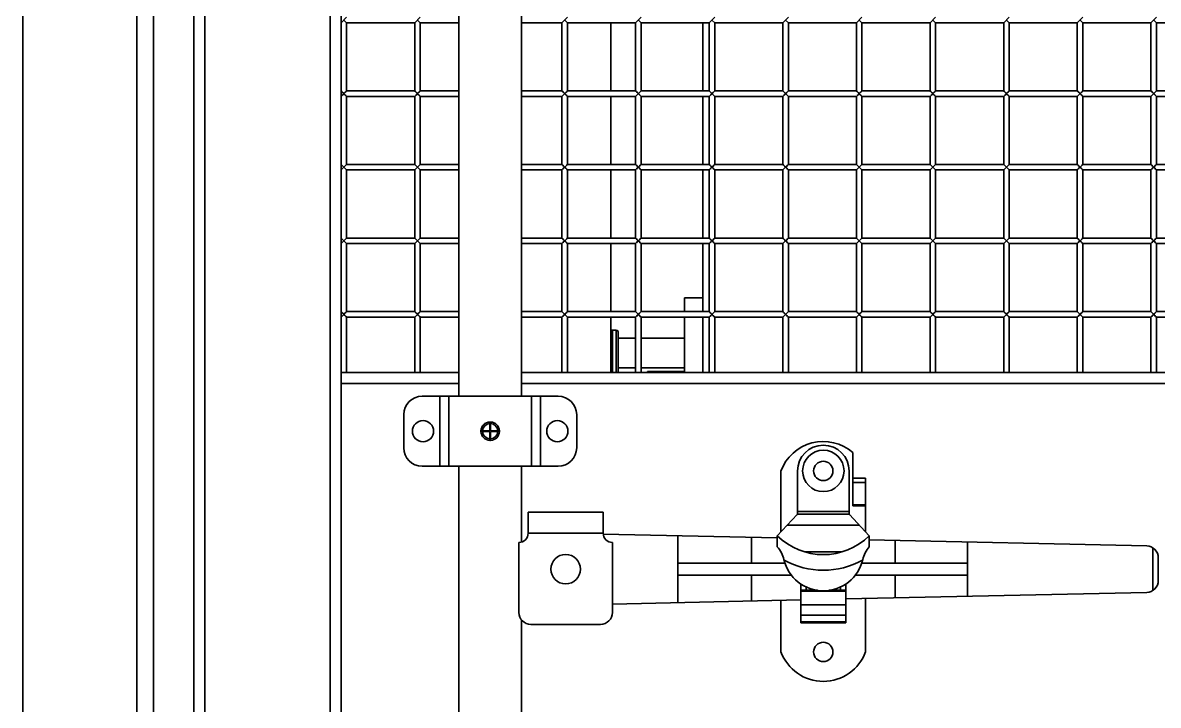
# Model space of a CAD drawing. Header units: millimetres. Extents: x 32496 to 166256, y 3504 to 23939.
# Drawn here: x 69484 to 70101, y 13479 to 13850 of the extents above; entities that cross this region are included whole.
import ezdxf

# ---------------------------------------------------------------- set-up
doc = ezdxf.new("R2010")
doc.units = ezdxf.units.MM
doc.layers.get('0').update_dxf_attribs({"lineweight": 35})

# ---------------------------------------------------------------- blocks, each defined once
blk = doc.blocks.new('8-1250')
at = {"linetype": 'Continuous'}
for p, q in [((-3562.63, -32152.29), (-3562.63, -34671.29)), ((-3500.63, -32152.29), (-3500.63, -34671.29)), ((-3491.63, -32232.29), (-3491.63, -34591.29)), ((-3469.63, -32251.79), (-3469.63, -34571.79)), ((-3463.63, -34571.79), (-3463.63, -32251.79)), ((-3395.63, -32251.79), (-3395.63, -34571.79)), ((-3325.63, -32393.79), (-3325.63, -33324.79)), ((-3291.63, -32393.79), (-3291.63, -33324.79)), ((-3389.63, -33311.79), (-3389.63, -32408.79)), ((-3389.63, -33121.79), (-3386.63, -33118.79)), ((-3386.63, -33121.79), (-3388.13, -33120.29)), ((-3349.63, -33121.79), (-3346.63, -33118.79)), ((-3346.63, -33121.79), (-3348.13, -33120.29)), ((-3269.63, -33121.79), (-3266.63, -33118.79)), ((-3266.63, -33121.79), (-3268.13, -33120.29)), ((-3229.63, -33121.79), (-3226.63, -33118.79)), ((-3226.63, -33121.79), (-3228.13, -33120.29)), ((-3189.63, -33121.79), (-3186.63, -33118.79)), ((-3186.63, -33121.79), (-3188.13, -33120.29)), ((-3149.63, -33121.79), (-3146.63, -33118.79)), ((-3146.63, -33121.79), (-3148.13, -33120.29)), ((-3109.63, -33121.79), (-3106.63, -33118.79)), ((-3106.63, -33121.79), (-3108.13, -33120.29)), ((-3069.63, -33121.79), (-3066.63, -33118.79)), ((-3066.63, -33121.79), (-3068.13, -33120.29)), ((-3029.63, -33121.79), (-3026.63, -33118.79)), ((-3026.63, -33121.79), (-3028.13, -33120.29)), ((-2989.63, -33121.79), (-2986.63, -33118.79)), ((-2986.63, -33121.79), (-2988.13, -33120.29)), ((-2949.63, -33121.79), (-2946.63, -33118.79)), ((-2946.63, -33121.79), (-2948.13, -33120.29)), ((-3386.63, -33121.79), (-3386.63, -33158.79)), ((-3386.63, -33121.79), (-3349.63, -33121.79)), ((-3349.63, -33121.79), (-3349.63, -33158.79)), ((-3346.63, -33121.79), (-3346.63, -33158.79)), ((-3346.63, -33121.79), (-3325.63, -33121.79)), ((-3291.63, -33121.79), (-3269.63, -33121.79)), ((-3269.63, -33121.79), (-3269.63, -33158.79)), ((-3266.63, -33121.79), (-3266.63, -33158.79)), ((-3266.63, -33121.79), (-3229.63, -33121.79)), ((-3243.13, -33158.79), (-3243.13, -33121.79)), ((-3229.63, -33121.79), (-3229.63, -33158.79)), ((-3226.63, -33121.79), (-3226.63, -33158.79)), ((-3226.63, -33121.79), (-3189.63, -33121.79)), ((-3193.13, -33121.79), (-3193.13, -33158.79)), ((-3189.63, -33121.79), (-3189.63, -33158.79)), ((-3186.63, -33121.79), (-3186.63, -33158.79)), ((-3186.63, -33121.79), (-3149.63, -33121.79)), ((-3149.63, -33121.79), (-3149.63, -33158.79)), ((-3146.63, -33121.79), (-3146.63, -33158.79)), ((-3146.63, -33121.79), (-3109.63, -33121.79)), ((-3109.63, -33121.79), (-3109.63, -33158.79)), ((-3106.63, -33121.79), (-3106.63, -33158.79)), ((-3106.63, -33121.79), (-3069.63, -33121.79)), ((-3069.63, -33121.79), (-3069.63, -33158.79)), ((-3066.63, -33121.79), (-3066.63, -33158.79)), ((-3066.63, -33121.79), (-3029.63, -33121.79)), ((-3029.63, -33121.79), (-3029.63, -33158.79)), ((-3026.63, -33121.79), (-3026.63, -33158.79)), ((-3026.63, -33121.79), (-2989.63, -33121.79)), ((-2989.63, -33121.79), (-2989.63, -33158.79)), ((-2986.63, -33121.79), (-2986.63, -33158.79)), ((-2986.63, -33121.79), (-2949.63, -33121.79)), ((-2949.63, -33121.79), (-2949.63, -33158.79)), ((-2946.63, -33121.79), (-2946.63, -33158.79)), ((-2946.63, -33121.79), (-2909.63, -33121.79)), ((-3389.63, -33161.79), (-3386.63, -33158.79)), ((-3389.63, -33158.79), (-3388.13, -33160.29)), ((-3386.63, -33161.79), (-3388.13, -33160.29)), ((-3386.63, -33158.79), (-3349.63, -33158.79)), ((-3386.63, -33161.79), (-3386.63, -33198.79)), ((-3386.63, -33161.79), (-3349.63, -33161.79)), ((-3349.63, -33161.79), (-3346.63, -33158.79)), ((-3349.63, -33158.79), (-3348.13, -33160.29)), ((-3349.63, -33161.79), (-3349.63, -33198.79)), ((-3346.63, -33161.79), (-3348.13, -33160.29)), ((-3346.63, -33158.79), (-3325.63, -33158.79)), ((-3346.63, -33161.79), (-3346.63, -33198.79)), ((-3346.63, -33161.79), (-3325.63, -33161.79)), ((-3291.63, -33158.79), (-3269.63, -33158.79)), ((-3291.63, -33161.79), (-3269.63, -33161.79)), ((-3269.63, -33161.79), (-3266.63, -33158.79)), ((-3269.63, -33158.79), (-3268.13, -33160.29)), ((-3269.63, -33161.79), (-3269.63, -33198.79)), ((-3266.63, -33161.79), (-3268.13, -33160.29)), ((-3266.63, -33158.79), (-3229.63, -33158.79)), ((-3266.63, -33161.79), (-3266.63, -33198.79)), ((-3266.63, -33161.79), (-3229.63, -33161.79)), ((-3243.13, -33198.79), (-3243.13, -33161.79)), ((-3229.63, -33161.79), (-3226.63, -33158.79)), ((-3229.63, -33158.79), (-3228.13, -33160.29)), ((-3229.63, -33161.79), (-3229.63, -33198.79)), ((-3226.63, -33161.79), (-3228.13, -33160.29)), ((-3226.63, -33158.79), (-3189.63, -33158.79)), ((-3226.63, -33161.79), (-3226.63, -33198.79)), ((-3226.63, -33161.79), (-3189.63, -33161.79)), ((-3193.13, -33161.79), (-3193.13, -33198.79)), ((-3189.63, -33161.79), (-3186.63, -33158.79)), ((-3189.63, -33158.79), (-3188.13, -33160.29)), ((-3189.63, -33161.79), (-3189.63, -33198.79)), ((-3186.63, -33161.79), (-3188.13, -33160.29)), ((-3186.63, -33158.79), (-3149.63, -33158.79)), ((-3186.63, -33161.79), (-3186.63, -33198.79)), ((-3186.63, -33161.79), (-3149.63, -33161.79)), ((-3149.63, -33161.79), (-3146.63, -33158.79)), ((-3149.63, -33158.79), (-3148.13, -33160.29)), ((-3149.63, -33161.79), (-3149.63, -33198.79)), ((-3146.63, -33161.79), (-3148.13, -33160.29)), ((-3146.63, -33158.79), (-3109.63, -33158.79)), ((-3146.63, -33161.79), (-3146.63, -33198.79)), ((-3146.63, -33161.79), (-3109.63, -33161.79)), ((-3109.63, -33161.79), (-3106.63, -33158.79)), ((-3109.63, -33158.79), (-3108.13, -33160.29)), ((-3109.63, -33161.79), (-3109.63, -33198.79)), ((-3106.63, -33161.79), (-3108.13, -33160.29)), ((-3106.63, -33158.79), (-3069.63, -33158.79)), ((-3106.63, -33161.79), (-3106.63, -33198.79)), ((-3106.63, -33161.79), (-3069.63, -33161.79)), ((-3069.63, -33161.79), (-3066.63, -33158.79)), ((-3069.63, -33158.79), (-3068.13, -33160.29)), ((-3069.63, -33161.79), (-3069.63, -33198.79)), ((-3066.63, -33161.79), (-3068.13, -33160.29)), ((-3066.63, -33158.79), (-3029.63, -33158.79)), ((-3066.63, -33161.79), (-3066.63, -33198.79)), ((-3066.63, -33161.79), (-3029.63, -33161.79)), ((-3029.63, -33161.79), (-3026.63, -33158.79)), ((-3029.63, -33158.79), (-3028.13, -33160.29)), ((-3029.63, -33161.79), (-3029.63, -33198.79)), ((-3026.63, -33161.79), (-3028.13, -33160.29)), ((-3026.63, -33158.79), (-2989.63, -33158.79)), ((-3026.63, -33161.79), (-3026.63, -33198.79)), ((-3026.63, -33161.79), (-2989.63, -33161.79)), ((-2989.63, -33161.79), (-2986.63, -33158.79)), ((-2989.63, -33158.79), (-2988.13, -33160.29)), ((-2989.63, -33161.79), (-2989.63, -33198.79)), ((-2986.63, -33161.79), (-2988.13, -33160.29)), ((-2986.63, -33158.79), (-2949.63, -33158.79)), ((-2986.63, -33161.79), (-2986.63, -33198.79)), ((-2986.63, -33161.79), (-2949.63, -33161.79)), ((-2949.63, -33161.79), (-2946.63, -33158.79)), ((-2949.63, -33158.79), (-2948.13, -33160.29)), ((-2949.63, -33161.79), (-2949.63, -33198.79)), ((-2946.63, -33161.79), (-2948.13, -33160.29)), ((-2946.63, -33158.79), (-2909.63, -33158.79)), ((-2946.63, -33161.79), (-2946.63, -33198.79)), ((-2946.63, -33161.79), (-2909.63, -33161.79)), ((-3389.63, -33201.79), (-3386.63, -33198.79)), ((-3389.63, -33198.79), (-3388.13, -33200.29)), ((-3386.63, -33201.79), (-3388.13, -33200.29)), ((-3386.63, -33198.79), (-3349.63, -33198.79)), ((-3349.63, -33201.79), (-3346.63, -33198.79)), ((-3349.63, -33198.79), (-3348.13, -33200.29)), ((-3346.63, -33201.79), (-3348.13, -33200.29)), ((-3346.63, -33198.79), (-3325.63, -33198.79)), ((-3291.63, -33198.79), (-3269.63, -33198.79)), ((-3269.63, -33201.79), (-3266.63, -33198.79)), ((-3269.63, -33198.79), (-3268.13, -33200.29)), ((-3266.63, -33201.79), (-3268.13, -33200.29)), ((-3266.63, -33198.79), (-3229.63, -33198.79)), ((-3229.63, -33201.79), (-3226.63, -33198.79)), ((-3229.63, -33198.79), (-3228.13, -33200.29)), ((-3226.63, -33201.79), (-3228.13, -33200.29)), ((-3226.63, -33198.79), (-3189.63, -33198.79)), ((-3189.63, -33201.79), (-3186.63, -33198.79)), ((-3189.63, -33198.79), (-3188.13, -33200.29)), ((-3186.63, -33201.79), (-3188.13, -33200.29)), ((-3186.63, -33198.79), (-3149.63, -33198.79)), ((-3149.63, -33201.79), (-3146.63, -33198.79)), ((-3149.63, -33198.79), (-3148.13, -33200.29)), ((-3146.63, -33201.79), (-3148.13, -33200.29)), ((-3146.63, -33198.79), (-3109.63, -33198.79)), ((-3109.63, -33201.79), (-3106.63, -33198.79)), ((-3109.63, -33198.79), (-3108.13, -33200.29)), ((-3106.63, -33201.79), (-3108.13, -33200.29)), ((-3106.63, -33198.79), (-3069.63, -33198.79)), ((-3069.63, -33201.79), (-3066.63, -33198.79)), ((-3069.63, -33198.79), (-3068.13, -33200.29)), ((-3066.63, -33201.79), (-3068.13, -33200.29)), ((-3066.63, -33198.79), (-3029.63, -33198.79)), ((-3029.63, -33201.79), (-3026.63, -33198.79)), ((-3029.63, -33198.79), (-3028.13, -33200.29)), ((-3026.63, -33201.79), (-3028.13, -33200.29)), ((-3026.63, -33198.79), (-2989.63, -33198.79)), ((-2989.63, -33201.79), (-2986.63, -33198.79)), ((-2989.63, -33198.79), (-2988.13, -33200.29)), ((-2986.63, -33201.79), (-2988.13, -33200.29)), ((-2986.63, -33198.79), (-2949.63, -33198.79)), ((-2949.63, -33201.79), (-2946.63, -33198.79)), ((-2949.63, -33198.79), (-2948.13, -33200.29)), ((-2946.63, -33201.79), (-2948.13, -33200.29)), ((-2946.63, -33198.79), (-2909.63, -33198.79)), ((-3386.63, -33201.79), (-3386.63, -33238.79)), ((-3386.63, -33201.79), (-3349.63, -33201.79)), ((-3349.63, -33201.79), (-3349.63, -33238.79)), ((-3346.63, -33201.79), (-3346.63, -33238.79)), ((-3346.63, -33201.79), (-3325.63, -33201.79)), ((-3291.63, -33201.79), (-3269.63, -33201.79)), ((-3269.63, -33201.79), (-3269.63, -33238.79)), ((-3266.63, -33201.79), (-3266.63, -33238.79)), ((-3266.63, -33201.79), (-3229.63, -33201.79)), ((-3243.13, -33238.79), (-3243.13, -33201.79)), ((-3229.63, -33201.79), (-3229.63, -33238.79)), ((-3226.63, -33201.79), (-3226.63, -33238.79)), ((-3226.63, -33201.79), (-3189.63, -33201.79)), ((-3193.13, -33201.79), (-3193.13, -33238.79)), ((-3189.63, -33201.79), (-3189.63, -33238.79)), ((-3186.63, -33201.79), (-3186.63, -33238.79)), ((-3186.63, -33201.79), (-3149.63, -33201.79)), ((-3149.63, -33201.79), (-3149.63, -33238.79)), ((-3146.63, -33201.79), (-3146.63, -33238.79)), ((-3146.63, -33201.79), (-3109.63, -33201.79)), ((-3109.63, -33201.79), (-3109.63, -33238.79)), ((-3106.63, -33201.79), (-3106.63, -33238.79)), ((-3106.63, -33201.79), (-3069.63, -33201.79)), ((-3069.63, -33201.79), (-3069.63, -33238.79)), ((-3066.63, -33201.79), (-3066.63, -33238.79)), ((-3066.63, -33201.79), (-3029.63, -33201.79)), ((-3029.63, -33201.79), (-3029.63, -33238.79)), ((-3026.63, -33201.79), (-3026.63, -33238.79)), ((-3026.63, -33201.79), (-2989.63, -33201.79)), ((-2989.63, -33201.79), (-2989.63, -33238.79)), ((-2986.63, -33201.79), (-2986.63, -33238.79)), ((-2986.63, -33201.79), (-2949.63, -33201.79)), ((-2949.63, -33201.79), (-2949.63, -33238.79)), ((-2946.63, -33201.79), (-2946.63, -33238.79)), ((-2946.63, -33201.79), (-2909.63, -33201.79)), ((-3389.63, -33241.79), (-3386.63, -33238.79)), ((-3389.63, -33238.79), (-3388.13, -33240.29)), ((-3386.63, -33241.79), (-3388.13, -33240.29)), ((-3386.63, -33238.79), (-3349.63, -33238.79)), ((-3386.63, -33241.79), (-3386.63, -33278.79)), ((-3386.63, -33241.79), (-3349.63, -33241.79)), ((-3349.63, -33241.79), (-3346.63, -33238.79)), ((-3349.63, -33238.79), (-3348.13, -33240.29)), ((-3349.63, -33241.79), (-3349.63, -33278.79)), ((-3346.63, -33241.79), (-3348.13, -33240.29)), ((-3346.63, -33238.79), (-3325.63, -33238.79)), ((-3346.63, -33241.79), (-3346.63, -33278.79)), ((-3346.63, -33241.79), (-3325.63, -33241.79)), ((-3291.63, -33238.79), (-3269.63, -33238.79)), ((-3291.63, -33241.79), (-3269.63, -33241.79)), ((-3269.63, -33241.79), (-3266.63, -33238.79)), ((-3269.63, -33238.79), (-3268.13, -33240.29)), ((-3269.63, -33241.79), (-3269.63, -33278.79)), ((-3266.63, -33241.79), (-3268.13, -33240.29)), ((-3266.63, -33238.79), (-3229.63, -33238.79)), ((-3266.63, -33241.79), (-3266.63, -33278.79)), ((-3266.63, -33241.79), (-3229.63, -33241.79)), ((-3243.13, -33278.79), (-3243.13, -33241.79)), ((-3229.63, -33241.79), (-3226.63, -33238.79)), ((-3229.63, -33238.79), (-3228.13, -33240.29)), ((-3229.63, -33241.79), (-3229.63, -33278.79)), ((-3226.63, -33241.79), (-3228.13, -33240.29)), ((-3226.63, -33238.79), (-3189.63, -33238.79)), ((-3226.63, -33241.79), (-3226.63, -33278.79)), ((-3226.63, -33241.79), (-3189.63, -33241.79)), ((-3193.13, -33241.79), (-3193.13, -33278.79)), ((-3189.63, -33241.79), (-3186.63, -33238.79)), ((-3189.63, -33238.79), (-3188.13, -33240.29)), ((-3189.63, -33241.79), (-3189.63, -33278.79)), ((-3186.63, -33241.79), (-3188.13, -33240.29)), ((-3186.63, -33238.79), (-3149.63, -33238.79)), ((-3186.63, -33241.79), (-3186.63, -33278.79)), ((-3186.63, -33241.79), (-3149.63, -33241.79)), ((-3149.63, -33241.79), (-3146.63, -33238.79)), ((-3149.63, -33238.79), (-3148.13, -33240.29)), ((-3149.63, -33241.79), (-3149.63, -33278.79)), ((-3146.63, -33241.79), (-3148.13, -33240.29)), ((-3146.63, -33238.79), (-3109.63, -33238.79)), ((-3146.63, -33241.79), (-3146.63, -33278.79)), ((-3146.63, -33241.79), (-3109.63, -33241.79)), ((-3109.63, -33241.79), (-3106.63, -33238.79)), ((-3109.63, -33238.79), (-3108.13, -33240.29)), ((-3109.63, -33241.79), (-3109.63, -33278.79)), ((-3106.63, -33241.79), (-3108.13, -33240.29)), ((-3106.63, -33238.79), (-3069.63, -33238.79)), ((-3106.63, -33241.79), (-3106.63, -33278.79)), ((-3106.63, -33241.79), (-3069.63, -33241.79)), ((-3069.63, -33241.79), (-3066.63, -33238.79)), ((-3069.63, -33238.79), (-3068.13, -33240.29)), ((-3069.63, -33241.79), (-3069.63, -33278.79)), ((-3066.63, -33241.79), (-3068.13, -33240.29)), ((-3066.63, -33238.79), (-3029.63, -33238.79)), ((-3066.63, -33241.79), (-3066.63, -33278.79)), ((-3066.63, -33241.79), (-3029.63, -33241.79)), ((-3029.63, -33241.79), (-3026.63, -33238.79)), ((-3029.63, -33238.79), (-3028.13, -33240.29)), ((-3029.63, -33241.79), (-3029.63, -33278.79)), ((-3026.63, -33241.79), (-3028.13, -33240.29)), ((-3026.63, -33238.79), (-2989.63, -33238.79)), ((-3026.63, -33241.79), (-3026.63, -33278.79)), ((-3026.63, -33241.79), (-2989.63, -33241.79)), ((-2989.63, -33241.79), (-2986.63, -33238.79)), ((-2989.63, -33238.79), (-2988.13, -33240.29)), ((-2989.63, -33241.79), (-2989.63, -33278.79)), ((-2986.63, -33241.79), (-2988.13, -33240.29)), ((-2986.63, -33238.79), (-2949.63, -33238.79)), ((-2986.63, -33241.79), (-2986.63, -33278.79)), ((-2986.63, -33241.79), (-2949.63, -33241.79)), ((-2949.63, -33241.79), (-2946.63, -33238.79)), ((-2949.63, -33238.79), (-2948.13, -33240.29)), ((-2949.63, -33241.79), (-2949.63, -33278.79)), ((-2946.63, -33241.79), (-2948.13, -33240.29)), ((-2946.63, -33238.79), (-2909.63, -33238.79)), ((-2946.63, -33241.79), (-2946.63, -33278.79)), ((-2946.63, -33241.79), (-2909.63, -33241.79)), ((-3203.13, -33271.29), (-3203.13, -33278.79)), ((-3203.13, -33271.29), (-3193.13, -33271.29)), ((-3389.63, -33281.79), (-3386.63, -33278.79)), ((-3389.63, -33278.79), (-3388.13, -33280.29)), ((-3386.63, -33281.79), (-3388.13, -33280.29)), ((-3386.63, -33278.79), (-3349.63, -33278.79)), ((-3349.63, -33281.79), (-3346.63, -33278.79)), ((-3349.63, -33278.79), (-3348.13, -33280.29)), ((-3346.63, -33281.79), (-3348.13, -33280.29)), ((-3346.63, -33278.79), (-3325.63, -33278.79)), ((-3291.63, -33278.79), (-3269.63, -33278.79)), ((-3269.63, -33281.79), (-3266.63, -33278.79)), ((-3269.63, -33278.79), (-3268.13, -33280.29)), ((-3266.63, -33281.79), (-3268.13, -33280.29)), ((-3266.63, -33278.79), (-3229.63, -33278.79)), ((-3229.63, -33281.79), (-3226.63, -33278.79)), ((-3229.63, -33278.79), (-3228.13, -33280.29)), ((-3226.63, -33281.79), (-3228.13, -33280.29)), ((-3226.63, -33278.79), (-3189.63, -33278.79)), ((-3189.63, -33281.79), (-3186.63, -33278.79)), ((-3189.63, -33278.79), (-3188.13, -33280.29)), ((-3186.63, -33281.79), (-3188.13, -33280.29)), ((-3186.63, -33278.79), (-3149.63, -33278.79)), ((-3149.63, -33281.79), (-3146.63, -33278.79)), ((-3149.63, -33278.79), (-3148.13, -33280.29)), ((-3146.63, -33281.79), (-3148.13, -33280.29)), ((-3146.63, -33278.79), (-3109.63, -33278.79)), ((-3109.63, -33281.79), (-3106.63, -33278.79)), ((-3109.63, -33278.79), (-3108.13, -33280.29)), ((-3106.63, -33281.79), (-3108.13, -33280.29)), ((-3106.63, -33278.79), (-3069.63, -33278.79)), ((-3069.63, -33281.79), (-3066.63, -33278.79)), ((-3069.63, -33278.79), (-3068.13, -33280.29)), ((-3066.63, -33281.79), (-3068.13, -33280.29)), ((-3066.63, -33278.79), (-3029.63, -33278.79)), ((-3029.63, -33281.79), (-3026.63, -33278.79)), ((-3029.63, -33278.79), (-3028.13, -33280.29)), ((-3026.63, -33281.79), (-3028.13, -33280.29)), ((-3026.63, -33278.79), (-2989.63, -33278.79)), ((-2989.63, -33281.79), (-2986.63, -33278.79)), ((-2989.63, -33278.79), (-2988.13, -33280.29)), ((-2986.63, -33281.79), (-2988.13, -33280.29)), ((-2986.63, -33278.79), (-2949.63, -33278.79)), ((-2949.63, -33281.79), (-2946.63, -33278.79)), ((-2949.63, -33278.79), (-2948.13, -33280.29)), ((-2946.63, -33281.79), (-2948.13, -33280.29)), ((-2946.63, -33278.79), (-2909.63, -33278.79)), ((-3386.63, -33281.79), (-3386.63, -33311.79)), ((-3386.63, -33281.79), (-3349.63, -33281.79)), ((-3349.63, -33281.79), (-3349.63, -33311.79)), ((-3346.63, -33281.79), (-3346.63, -33311.79)), ((-3346.63, -33281.79), (-3325.63, -33281.79)), ((-3291.63, -33281.79), (-3269.63, -33281.79)), ((-3269.63, -33281.79), (-3269.63, -33311.79)), ((-3266.63, -33281.79), (-3266.63, -33311.79)), ((-3266.63, -33281.79), (-3229.63, -33281.79)), ((-3243.13, -33311.79), (-3243.13, -33281.79)), ((-3229.63, -33281.79), (-3229.63, -33311.79)), ((-3226.63, -33281.79), (-3226.63, -33311.79)), ((-3226.63, -33281.79), (-3189.63, -33281.79)), ((-3203.13, -33281.79), (-3203.13, -33311.79)), ((-3193.13, -33281.79), (-3193.13, -33311.79)), ((-3189.63, -33281.79), (-3189.63, -33311.79)), ((-3186.63, -33281.79), (-3186.63, -33311.79)), ((-3186.63, -33281.79), (-3149.63, -33281.79)), ((-3149.63, -33281.79), (-3149.63, -33311.79)), ((-3146.63, -33281.79), (-3146.63, -33311.79)), ((-3146.63, -33281.79), (-3109.63, -33281.79)), ((-3109.63, -33281.79), (-3109.63, -33311.79)), ((-3106.63, -33281.79), (-3106.63, -33311.79)), ((-3106.63, -33281.79), (-3069.63, -33281.79)), ((-3069.63, -33281.79), (-3069.63, -33311.79)), ((-3066.63, -33281.79), (-3066.63, -33311.79)), ((-3066.63, -33281.79), (-3029.63, -33281.79)), ((-3029.63, -33281.79), (-3029.63, -33311.79)), ((-3026.63, -33281.79), (-3026.63, -33311.79)), ((-3026.63, -33281.79), (-2989.63, -33281.79)), ((-2989.63, -33281.79), (-2989.63, -33311.79)), ((-2986.63, -33281.79), (-2986.63, -33311.79)), ((-2986.63, -33281.79), (-2949.63, -33281.79)), ((-2949.63, -33281.79), (-2949.63, -33311.79)), ((-2946.63, -33281.79), (-2946.63, -33311.79)), ((-2946.63, -33281.79), (-2909.63, -33281.79)), ((-3242.13, -33288.79), (-3242.13, -33311.79)), ((-3240.13, -33288.79), (-3242.13, -33288.79)), ((-3240.13, -33288.79), (-3240.13, -33311.79)), ((-3239.13, -33311.79), (-3239.13, -33289.79)), ((-3229.63, -33293.29), (-3239.13, -33293.29)), ((-3203.13, -33293.29), (-3226.63, -33293.29)), ((-3389.63, -33511.79), (-3389.63, -33311.79)), ((-3325.63, -33311.79), (-3389.63, -33311.79)), ((-2665.63, -33311.79), (-3291.63, -33311.79)), ((-3229.63, -33309.29), (-3239.13, -33309.29)), ((-3203.13, -33309.29), (-3226.63, -33309.29)), ((-3223.13, -33311.29), (-3223.13, -33311.79)), ((-3223.13, -33311.29), (-3203.13, -33311.29)), ((-3389.63, -33317.79), (-3325.63, -33317.79)), ((-3291.63, -33317.79), (-2665.63, -33317.79)), ((-3345.63, -33324.79), (-3271.63, -33324.79)), ((-3335.93, -33324.79), (-3335.93, -33362.79)), ((-3331.13, -33324.79), (-3331.13, -33362.79)), ((-3286.13, -33362.79), (-3286.13, -33324.79)), ((-3281.33, -33362.79), (-3281.33, -33324.79)), ((-3355.63, -33352.79), (-3355.63, -33334.79)), ((-3261.63, -33352.79), (-3261.63, -33334.79)), ((-3308.88, -33343.54), (-3308.88, -33338.8)), ((-3308.38, -33338.8), (-3308.38, -33343.54)), ((-3313.62, -33343.54), (-3308.88, -33343.54)), ((-3313.62, -33344.04), (-3308.88, -33344.04)), ((-3308.88, -33348.78), (-3308.88, -33344.04)), ((-3308.38, -33343.54), (-3303.63, -33343.54)), ((-3308.38, -33344.04), (-3308.38, -33348.78)), ((-3308.38, -33344.04), (-3303.63, -33344.04)), ((-3111.63, -33384.39), (-3111.63, -33355.34)), ((-3345.63, -33362.79), (-3271.63, -33362.79)), ((-3325.63, -33362.79), (-3325.63, -34431.79)), ((-3291.63, -33362.79), (-3291.63, -33404.29)), ((-3150.63, -33365.45), (-3150.63, -33398.47)), ((-3141.63, -33389.08), (-3141.63, -33365.39)), ((-3113.63, -33365.39), (-3113.63, -33389.08)), ((-3104.63, -33369.39), (-3111.63, -33369.39)), ((-3104.63, -33371.61), (-3111.63, -33371.61)), ((-3104.63, -33398.47), (-3104.63, -33369.39)), ((-3104.63, -33383.78), (-3111.63, -33383.78)), ((-3111.63, -33384.39), (-3104.63, -33384.39)), ((-3288.03, -33399.29), (-3288.03, -33387.79)), ((-3247.23, -33387.79), (-3288.03, -33387.79)), ((-3247.23, -33387.79), (-3247.23, -33399.29)), ((-3152.63, -33400.59), (-3141.81, -33389.08)), ((-3141.63, -33389.08), (-3141.81, -33389.08)), ((-3113.63, -33387.39), (-3141.63, -33387.39)), ((-3113.63, -33388.89), (-3141.63, -33388.89)), ((-3113.45, -33389.08), (-3113.63, -33389.08)), ((-3102.63, -33400.59), (-3113.45, -33389.08)), ((-3147.27, -33394.89), (-3107.99, -33394.89)), ((-3293.03, -33404.29), (-3293.03, -33442.29)), ((-3288.03, -33399.29), (-3247.23, -33399.29)), ((-3247.18, -33399.72), (-3152.63, -33401.78)), ((-3242.23, -33404.29), (-3242.23, -33442.29)), ((-3206.63, -33436.97), (-3206.63, -33400.61)), ((-3166.63, -33415.59), (-3166.63, -33401.48)), ((-3152.63, -33400.59), (-3152.63, -33406.61)), ((-3102.63, -33400.59), (-3102.63, -33406.61)), ((-3102.63, -33402.87), (-2951.89, -33406.15)), ((-3088.63, -33415.59), (-3088.63, -33403.18)), ((-3049.33, -33433.55), (-3049.33, -33404.03)), ((-3117.42, -33409.39), (-3137.84, -33409.39)), ((-2948.63, -33407.13), (-2948.63, -33430.45)), ((-3206.63, -33415.59), (-3148.4, -33415.59)), ((-3106.85, -33415.59), (-3049.33, -33415.59)), ((-2945.63, -33425.03), (-2945.63, -33412.55)), ((-3144.98, -33421.99), (-3206.63, -33421.99)), ((-3166.63, -33436.1), (-3166.63, -33421.99)), ((-3049.33, -33421.99), (-3110.27, -33421.99)), ((-3088.63, -33434.4), (-3088.63, -33421.99)), ((-3139.88, -33447.93), (-3139.88, -33426.78)), ((-3136.88, -33430.29), (-3136.88, -33428.48)), ((-3118.38, -33428.48), (-3118.38, -33430.29)), ((-3115.38, -33447.93), (-3115.38, -33426.78)), ((-3139.88, -33430.29), (-3130.75, -33430.29)), ((-3139.88, -33430.79), (-3115.38, -33430.79)), ((-3124.51, -33430.29), (-3115.38, -33430.29)), ((-3115.38, -33434.98), (-2951.89, -33431.43)), ((-3104.63, -33463.73), (-3104.63, -33434.75)), ((-3242.23, -33437.75), (-3139.88, -33435.52)), ((-3150.63, -33435.75), (-3150.63, -33463.73)), ((-3115.38, -33438.1), (-3139.88, -33438.1)), ((-3291.63, -33446.27), (-3291.63, -34431.79)), ((-3139.88, -33443.74), (-3115.38, -33443.74)), ((-3115.38, -33447.46), (-3139.88, -33447.46)), ((-3286.53, -33448.79), (-3248.73, -33448.79)), ((-3139.88, -33447.93), (-3115.38, -33447.93))]:
    blk.add_line(p, q, dxfattribs=at)
for points in [[(-3389.51, -33158.9), (-3389.2, -33159.22), (-3388.71, -33159.71), (-3387.54, -33160.88)], [(-3388.13, -33160.29), (-3388.72, -33160.88), (-3389.19, -33161.35)], [(-3388.13, -33160.29), (-3387.54, -33159.7), (-3387.07, -33159.23), (-3386.74, -33158.9)], [(-3386.74, -33161.67), (-3387.07, -33161.35), (-3387.54, -33160.88)], [(-3349.51, -33158.9), (-3349.2, -33159.22), (-3348.71, -33159.71), (-3347.54, -33160.88)], [(-3348.13, -33160.29), (-3348.72, -33160.88), (-3349.19, -33161.35)], [(-3348.13, -33160.29), (-3347.54, -33159.7), (-3347.07, -33159.23), (-3346.74, -33158.9)], [(-3346.74, -33161.67), (-3347.07, -33161.35), (-3347.54, -33160.88)], [(-3269.51, -33158.9), (-3269.2, -33159.22), (-3268.71, -33159.71), (-3267.54, -33160.88)], [(-3268.13, -33160.29), (-3268.72, -33160.88), (-3269.19, -33161.35)], [(-3268.13, -33160.29), (-3267.54, -33159.7), (-3267.07, -33159.23), (-3266.74, -33158.9)], [(-3266.74, -33161.67), (-3267.07, -33161.35), (-3267.54, -33160.88)], [(-3229.51, -33158.9), (-3229.2, -33159.22), (-3228.71, -33159.71), (-3227.54, -33160.88)], [(-3228.13, -33160.29), (-3228.72, -33160.88), (-3229.19, -33161.35)], [(-3228.13, -33160.29), (-3227.54, -33159.7), (-3227.07, -33159.23), (-3226.74, -33158.9)], [(-3226.74, -33161.67), (-3227.07, -33161.35), (-3227.54, -33160.88)], [(-3189.51, -33158.9), (-3189.2, -33159.22), (-3188.71, -33159.71), (-3187.54, -33160.88)], [(-3188.13, -33160.29), (-3188.72, -33160.88), (-3189.19, -33161.35)], [(-3188.13, -33160.29), (-3187.54, -33159.7), (-3187.07, -33159.23), (-3186.74, -33158.9)], [(-3186.74, -33161.67), (-3187.07, -33161.35), (-3187.54, -33160.88)], [(-3149.51, -33158.9), (-3149.2, -33159.22), (-3148.71, -33159.71), (-3147.54, -33160.88)], [(-3148.13, -33160.29), (-3148.72, -33160.88), (-3149.19, -33161.35)], [(-3148.13, -33160.29), (-3147.54, -33159.7), (-3147.07, -33159.23), (-3146.74, -33158.9)], [(-3146.74, -33161.67), (-3147.07, -33161.35), (-3147.54, -33160.88)], [(-3109.51, -33158.9), (-3109.2, -33159.22), (-3108.71, -33159.71), (-3107.54, -33160.88)], [(-3108.13, -33160.29), (-3108.72, -33160.88), (-3109.19, -33161.35)], [(-3108.13, -33160.29), (-3107.54, -33159.7), (-3107.07, -33159.23), (-3106.74, -33158.9)], [(-3106.74, -33161.67), (-3107.07, -33161.35), (-3107.54, -33160.88)], [(-3069.51, -33158.9), (-3069.2, -33159.22), (-3068.71, -33159.71), (-3067.54, -33160.88)], [(-3068.13, -33160.29), (-3068.72, -33160.88), (-3069.19, -33161.35)], [(-3068.13, -33160.29), (-3067.54, -33159.7), (-3067.07, -33159.23), (-3066.74, -33158.9)], [(-3066.74, -33161.67), (-3067.07, -33161.35), (-3067.54, -33160.88)], [(-3029.51, -33158.9), (-3029.2, -33159.22), (-3028.71, -33159.71), (-3027.54, -33160.88)], [(-3028.13, -33160.29), (-3028.72, -33160.88), (-3029.19, -33161.35)], [(-3028.13, -33160.29), (-3027.54, -33159.7), (-3027.07, -33159.23), (-3026.74, -33158.9)], [(-3026.74, -33161.67), (-3027.07, -33161.35), (-3027.54, -33160.88)], [(-2989.51, -33158.9), (-2989.2, -33159.22), (-2988.71, -33159.71), (-2987.54, -33160.88)], [(-2988.13, -33160.29), (-2988.72, -33160.88), (-2989.19, -33161.35)], [(-2988.13, -33160.29), (-2987.54, -33159.7), (-2987.07, -33159.23), (-2986.74, -33158.9)], [(-2986.74, -33161.67), (-2987.07, -33161.35), (-2987.54, -33160.88)], [(-2949.51, -33158.9), (-2949.2, -33159.22), (-2948.71, -33159.71), (-2947.54, -33160.88)], [(-2948.13, -33160.29), (-2948.72, -33160.88), (-2949.19, -33161.35)], [(-2948.13, -33160.29), (-2947.54, -33159.7), (-2947.07, -33159.23), (-2946.74, -33158.9)], [(-2946.74, -33161.67), (-2947.07, -33161.35), (-2947.54, -33160.88)], [(-3389.51, -33198.9), (-3389.2, -33199.22), (-3388.71, -33199.71), (-3387.54, -33200.88)], [(-3388.13, -33200.29), (-3388.72, -33200.88), (-3389.19, -33201.35)], [(-3388.13, -33200.29), (-3387.54, -33199.7), (-3387.07, -33199.23), (-3386.74, -33198.9)], [(-3349.51, -33198.9), (-3349.2, -33199.22), (-3348.71, -33199.71), (-3347.54, -33200.88)], [(-3348.13, -33200.29), (-3348.72, -33200.88), (-3349.19, -33201.35)], [(-3348.13, -33200.29), (-3347.54, -33199.7), (-3347.07, -33199.23), (-3346.74, -33198.9)], [(-3269.51, -33198.9), (-3269.2, -33199.22), (-3268.71, -33199.71), (-3267.54, -33200.88)], [(-3268.13, -33200.29), (-3268.72, -33200.88), (-3269.19, -33201.35)], [(-3268.13, -33200.29), (-3267.54, -33199.7), (-3267.07, -33199.23), (-3266.74, -33198.9)], [(-3229.51, -33198.9), (-3229.2, -33199.22), (-3228.71, -33199.71), (-3227.54, -33200.88)], [(-3228.13, -33200.29), (-3228.72, -33200.88), (-3229.19, -33201.35)], [(-3228.13, -33200.29), (-3227.54, -33199.7), (-3227.07, -33199.23), (-3226.74, -33198.9)], [(-3189.51, -33198.9), (-3189.2, -33199.22), (-3188.71, -33199.71), (-3187.54, -33200.88)], [(-3188.13, -33200.29), (-3188.72, -33200.88), (-3189.19, -33201.35)], [(-3188.13, -33200.29), (-3187.54, -33199.7), (-3187.07, -33199.23), (-3186.74, -33198.9)], [(-3149.51, -33198.9), (-3149.2, -33199.22), (-3148.71, -33199.71), (-3147.54, -33200.88)], [(-3148.13, -33200.29), (-3148.72, -33200.88), (-3149.19, -33201.35)], [(-3148.13, -33200.29), (-3147.54, -33199.7), (-3147.07, -33199.23), (-3146.74, -33198.9)], [(-3109.51, -33198.9), (-3109.2, -33199.22), (-3108.71, -33199.71), (-3107.54, -33200.88)], [(-3108.13, -33200.29), (-3108.72, -33200.88), (-3109.19, -33201.35)], [(-3108.13, -33200.29), (-3107.54, -33199.7), (-3107.07, -33199.23), (-3106.74, -33198.9)], [(-3069.51, -33198.9), (-3069.2, -33199.22), (-3068.71, -33199.71), (-3067.54, -33200.88)], [(-3068.13, -33200.29), (-3068.72, -33200.88), (-3069.19, -33201.35)], [(-3068.13, -33200.29), (-3067.54, -33199.7), (-3067.07, -33199.23), (-3066.74, -33198.9)], [(-3029.51, -33198.9), (-3029.2, -33199.22), (-3028.71, -33199.71), (-3027.54, -33200.88)], [(-3028.13, -33200.29), (-3028.72, -33200.88), (-3029.19, -33201.35)], [(-3028.13, -33200.29), (-3027.54, -33199.7), (-3027.07, -33199.23), (-3026.74, -33198.9)], [(-2989.51, -33198.9), (-2989.2, -33199.22), (-2988.71, -33199.71), (-2987.54, -33200.88)], [(-2988.13, -33200.29), (-2988.72, -33200.88), (-2989.19, -33201.35)], [(-2988.13, -33200.29), (-2987.54, -33199.7), (-2987.07, -33199.23), (-2986.74, -33198.9)], [(-2949.51, -33198.9), (-2949.2, -33199.22), (-2948.71, -33199.71), (-2947.54, -33200.88)], [(-2948.13, -33200.29), (-2948.72, -33200.88), (-2949.19, -33201.35)], [(-2948.13, -33200.29), (-2947.54, -33199.7), (-2947.07, -33199.23), (-2946.74, -33198.9)], [(-3386.74, -33201.67), (-3387.07, -33201.35), (-3387.54, -33200.88)], [(-3346.74, -33201.67), (-3347.07, -33201.35), (-3347.54, -33200.88)], [(-3266.74, -33201.67), (-3267.07, -33201.35), (-3267.54, -33200.88)], [(-3226.74, -33201.67), (-3227.07, -33201.35), (-3227.54, -33200.88)], [(-3186.74, -33201.67), (-3187.07, -33201.35), (-3187.54, -33200.88)], [(-3146.74, -33201.67), (-3147.07, -33201.35), (-3147.54, -33200.88)], [(-3106.74, -33201.67), (-3107.07, -33201.35), (-3107.54, -33200.88)], [(-3066.74, -33201.67), (-3067.07, -33201.35), (-3067.54, -33200.88)], [(-3026.74, -33201.67), (-3027.07, -33201.35), (-3027.54, -33200.88)], [(-2986.74, -33201.67), (-2987.07, -33201.35), (-2987.54, -33200.88)], [(-2946.74, -33201.67), (-2947.07, -33201.35), (-2947.54, -33200.88)], [(-3389.51, -33238.9), (-3389.2, -33239.22), (-3388.71, -33239.71), (-3387.54, -33240.88)], [(-3388.13, -33240.29), (-3388.72, -33240.88), (-3389.19, -33241.35)], [(-3388.13, -33240.29), (-3387.54, -33239.7), (-3387.07, -33239.23), (-3386.74, -33238.9)], [(-3386.74, -33241.67), (-3387.07, -33241.35), (-3387.54, -33240.88)], [(-3349.51, -33238.9), (-3349.2, -33239.22), (-3348.71, -33239.71), (-3347.54, -33240.88)], [(-3348.13, -33240.29), (-3348.72, -33240.88), (-3349.19, -33241.35)], [(-3348.13, -33240.29), (-3347.54, -33239.7), (-3347.07, -33239.23), (-3346.74, -33238.9)], [(-3346.74, -33241.67), (-3347.07, -33241.35), (-3347.54, -33240.88)], [(-3269.51, -33238.9), (-3269.2, -33239.22), (-3268.71, -33239.71), (-3267.54, -33240.88)], [(-3268.13, -33240.29), (-3268.72, -33240.88), (-3269.19, -33241.35)], [(-3268.13, -33240.29), (-3267.54, -33239.7), (-3267.07, -33239.23), (-3266.74, -33238.9)], [(-3266.74, -33241.67), (-3267.07, -33241.35), (-3267.54, -33240.88)], [(-3229.51, -33238.9), (-3229.2, -33239.22), (-3228.71, -33239.71), (-3227.54, -33240.88)], [(-3228.13, -33240.29), (-3228.72, -33240.88), (-3229.19, -33241.35)], [(-3228.13, -33240.29), (-3227.54, -33239.7), (-3227.07, -33239.23), (-3226.74, -33238.9)], [(-3226.74, -33241.67), (-3227.07, -33241.35), (-3227.54, -33240.88)], [(-3189.51, -33238.9), (-3189.2, -33239.22), (-3188.71, -33239.71), (-3187.54, -33240.88)], [(-3188.13, -33240.29), (-3188.72, -33240.88), (-3189.19, -33241.35)], [(-3188.13, -33240.29), (-3187.54, -33239.7), (-3187.07, -33239.23), (-3186.74, -33238.9)], [(-3186.74, -33241.67), (-3187.07, -33241.35), (-3187.54, -33240.88)], [(-3149.51, -33238.9), (-3149.2, -33239.22), (-3148.71, -33239.71), (-3147.54, -33240.88)], [(-3148.13, -33240.29), (-3148.72, -33240.88), (-3149.19, -33241.35)], [(-3148.13, -33240.29), (-3147.54, -33239.7), (-3147.07, -33239.23), (-3146.74, -33238.9)], [(-3146.74, -33241.67), (-3147.07, -33241.35), (-3147.54, -33240.88)], [(-3109.51, -33238.9), (-3109.2, -33239.22), (-3108.71, -33239.71), (-3107.54, -33240.88)], [(-3108.13, -33240.29), (-3108.72, -33240.88), (-3109.19, -33241.35)], [(-3108.13, -33240.29), (-3107.54, -33239.7), (-3107.07, -33239.23), (-3106.74, -33238.9)], [(-3106.74, -33241.67), (-3107.07, -33241.35), (-3107.54, -33240.88)], [(-3069.51, -33238.9), (-3069.2, -33239.22), (-3068.71, -33239.71), (-3067.54, -33240.88)], [(-3068.13, -33240.29), (-3068.72, -33240.88), (-3069.19, -33241.35)], [(-3068.13, -33240.29), (-3067.54, -33239.7), (-3067.07, -33239.23), (-3066.74, -33238.9)], [(-3066.74, -33241.67), (-3067.07, -33241.35), (-3067.54, -33240.88)], [(-3029.51, -33238.9), (-3029.2, -33239.22), (-3028.71, -33239.71), (-3027.54, -33240.88)], [(-3028.13, -33240.29), (-3028.72, -33240.88), (-3029.19, -33241.35)], [(-3028.13, -33240.29), (-3027.54, -33239.7), (-3027.07, -33239.23), (-3026.74, -33238.9)], [(-3026.74, -33241.67), (-3027.07, -33241.35), (-3027.54, -33240.88)], [(-2989.51, -33238.9), (-2989.2, -33239.22), (-2988.71, -33239.71), (-2987.54, -33240.88)], [(-2988.13, -33240.29), (-2988.72, -33240.88), (-2989.19, -33241.35)], [(-2988.13, -33240.29), (-2987.54, -33239.7), (-2987.07, -33239.23), (-2986.74, -33238.9)], [(-2986.74, -33241.67), (-2987.07, -33241.35), (-2987.54, -33240.88)], [(-2949.51, -33238.9), (-2949.2, -33239.22), (-2948.71, -33239.71), (-2947.54, -33240.88)], [(-2948.13, -33240.29), (-2948.72, -33240.88), (-2949.19, -33241.35)], [(-2948.13, -33240.29), (-2947.54, -33239.7), (-2947.07, -33239.23), (-2946.74, -33238.9)], [(-2946.74, -33241.67), (-2947.07, -33241.35), (-2947.54, -33240.88)], [(-3389.51, -33278.9), (-3389.2, -33279.22), (-3388.71, -33279.71), (-3387.54, -33280.88)], [(-3388.13, -33280.29), (-3388.72, -33280.88), (-3389.19, -33281.35)], [(-3388.13, -33280.29), (-3387.54, -33279.7), (-3387.07, -33279.23), (-3386.74, -33278.9)], [(-3386.74, -33281.67), (-3387.07, -33281.35), (-3387.54, -33280.88)], [(-3349.51, -33278.9), (-3349.2, -33279.22), (-3348.71, -33279.71), (-3347.54, -33280.88)], [(-3348.13, -33280.29), (-3348.72, -33280.88), (-3349.19, -33281.35)], [(-3348.13, -33280.29), (-3347.54, -33279.7), (-3347.07, -33279.23), (-3346.74, -33278.9)], [(-3346.74, -33281.67), (-3347.07, -33281.35), (-3347.54, -33280.88)], [(-3269.51, -33278.9), (-3269.2, -33279.22), (-3268.71, -33279.71), (-3267.54, -33280.88)], [(-3268.13, -33280.29), (-3268.72, -33280.88), (-3269.19, -33281.35)], [(-3268.13, -33280.29), (-3267.54, -33279.7), (-3267.07, -33279.23), (-3266.74, -33278.9)], [(-3266.74, -33281.67), (-3267.07, -33281.35), (-3267.54, -33280.88)], [(-3229.51, -33278.9), (-3229.2, -33279.22), (-3228.71, -33279.71), (-3227.54, -33280.88)], [(-3228.13, -33280.29), (-3228.72, -33280.88), (-3229.19, -33281.35)], [(-3228.13, -33280.29), (-3227.54, -33279.7), (-3227.07, -33279.23), (-3226.74, -33278.9)], [(-3226.74, -33281.67), (-3227.07, -33281.35), (-3227.54, -33280.88)], [(-3189.51, -33278.9), (-3189.2, -33279.22), (-3188.71, -33279.71), (-3187.54, -33280.88)], [(-3188.13, -33280.29), (-3188.72, -33280.88), (-3189.19, -33281.35)], [(-3188.13, -33280.29), (-3187.54, -33279.7), (-3187.07, -33279.23), (-3186.74, -33278.9)], [(-3186.74, -33281.67), (-3187.07, -33281.35), (-3187.54, -33280.88)], [(-3149.51, -33278.9), (-3149.2, -33279.22), (-3148.71, -33279.71), (-3147.54, -33280.88)], [(-3148.13, -33280.29), (-3148.72, -33280.88), (-3149.19, -33281.35)], [(-3148.13, -33280.29), (-3147.54, -33279.7), (-3147.07, -33279.23), (-3146.74, -33278.9)], [(-3146.74, -33281.67), (-3147.07, -33281.35), (-3147.54, -33280.88)], [(-3109.51, -33278.9), (-3109.2, -33279.22), (-3108.71, -33279.71), (-3107.54, -33280.88)], [(-3108.13, -33280.29), (-3108.72, -33280.88), (-3109.19, -33281.35)], [(-3108.13, -33280.29), (-3107.54, -33279.7), (-3107.07, -33279.23), (-3106.74, -33278.9)], [(-3106.74, -33281.67), (-3107.07, -33281.35), (-3107.54, -33280.88)], [(-3069.51, -33278.9), (-3069.2, -33279.22), (-3068.71, -33279.71), (-3067.54, -33280.88)], [(-3068.13, -33280.29), (-3068.72, -33280.88), (-3069.19, -33281.35)], [(-3068.13, -33280.29), (-3067.54, -33279.7), (-3067.07, -33279.23), (-3066.74, -33278.9)], [(-3066.74, -33281.67), (-3067.07, -33281.35), (-3067.54, -33280.88)], [(-3029.51, -33278.9), (-3029.2, -33279.22), (-3028.71, -33279.71), (-3027.54, -33280.88)], [(-3028.13, -33280.29), (-3028.72, -33280.88), (-3029.19, -33281.35)], [(-3028.13, -33280.29), (-3027.54, -33279.7), (-3027.07, -33279.23), (-3026.74, -33278.9)], [(-3026.74, -33281.67), (-3027.07, -33281.35), (-3027.54, -33280.88)], [(-2989.51, -33278.9), (-2989.2, -33279.22), (-2988.71, -33279.71), (-2987.54, -33280.88)], [(-2988.13, -33280.29), (-2988.72, -33280.88), (-2989.19, -33281.35)], [(-2988.13, -33280.29), (-2987.54, -33279.7), (-2987.07, -33279.23), (-2986.74, -33278.9)], [(-2986.74, -33281.67), (-2987.07, -33281.35), (-2987.54, -33280.88)], [(-2949.51, -33278.9), (-2949.2, -33279.22), (-2948.71, -33279.71), (-2947.54, -33280.88)], [(-2948.13, -33280.29), (-2948.72, -33280.88), (-2949.19, -33281.35)], [(-2948.13, -33280.29), (-2947.54, -33279.7), (-2947.07, -33279.23), (-2946.74, -33278.9)], [(-2946.74, -33281.67), (-2947.07, -33281.35), (-2947.54, -33280.88)]]:
    blk.add_lwpolyline(points, dxfattribs=at)
for centre, radius in [((-3345.13, -33343.79), 5.75), ((-3272.13, -33343.79), 5.75), ((-3127.63, -33365.39), 11.25), ((-3127.63, -33365.39), 5.25), ((-3267.63, -33418.79), 8), ((-3127.63, -33463.79), 5.25)]:
    blk.add_circle(centre, radius, dxfattribs=at)
for centre, radius, start, end in [((-3242.13, -33289.79), 1, 90, 135), ((-3240.13, -33289.79), 1, 0, 90), ((-3345.63, -33334.79), 10, 90, 180), ((-3271.63, -33334.79), 10, 0, 90), ((-3308.63, -33343.79), 5, 92.86598, 177.13402), ((-3308.63, -33343.79), 4.13, 93.46705, 176.53295), ((-3308.63, -33343.79), 5, 87.1491, 92.84111), ((-3308.63, -33343.79), 4, 86.41668, 93.58332), ((-3308.63, -33343.79), 5, 2.86598, 87.13403), ((-3308.63, -33343.79), 4.13, 3.46705, 86.53295), ((-3308.63, -33343.79), 5, 177.14904, 182.84964), ((-3308.63, -33343.79), 5, 182.86598, 267.13402), ((-3308.63, -33343.79), 4.13, 183.46705, 266.53295), ((-3308.63, -33343.79), 4, 176.41668, 183.58332), ((-3308.63, -33343.79), 4, 266.41668, 273.58332), ((-3308.63, -33343.79), 5, 267.15414, 272.84662), ((-3308.63, -33343.79), 5, 272.86597, 357.13402), ((-3308.63, -33343.79), 4.13, 273.46705, 356.53295), ((-3308.63, -33343.79), 4, 356.41668, 3.58332), ((-3308.63, -33343.79), 5, 357.14363, 2.84573), ((-3345.63, -33352.79), 10, 180, 270), ((-3271.63, -33352.79), 10, 270, 0), ((-3127.63, -33373.89), 24.5, 49.2272, 159.84693), ((-3127.63, -33365.39), 14, 0, 180), ((-3293.03, -33399.29), 5, 270, 0), ((-3242.23, -33399.29), 5, 180, 270), ((-3127.63, -33375.39), 35.5, 225.233, 314.767), ((-3164.63, -33417.2), 16, 13.09681, 41.40962), ((-3090.63, -33417.2), 16, 138.59038, 166.90319), ((-2952.03, -33412.55), 6.4, 0, 88.7527), ((-3127.63, -33408.59), 21.99, 193.09681, 346.90319), ((-3127.63, -33375.39), 44, 240.97871, 299.02129), ((-2952.03, -33425.03), 6.4, 271.2473, 0), ((-3286.53, -33442.29), 6.5, 180, 270), ((-3248.73, -33442.29), 6.5, 270, 0), ((-3127.63, -33455.29), 24.5, 200.15307, 339.84693)]:
    blk.add_arc(centre, radius, start, end, dxfattribs=at)

msp = doc.modelspace()

# ---------------------------------------------------------------- block references
at = {"color": 6}
msp.add_blockref('8-1250', (73046.131, 46971.457), dxfattribs=at)

doc.saveas('drawing.dxf')
